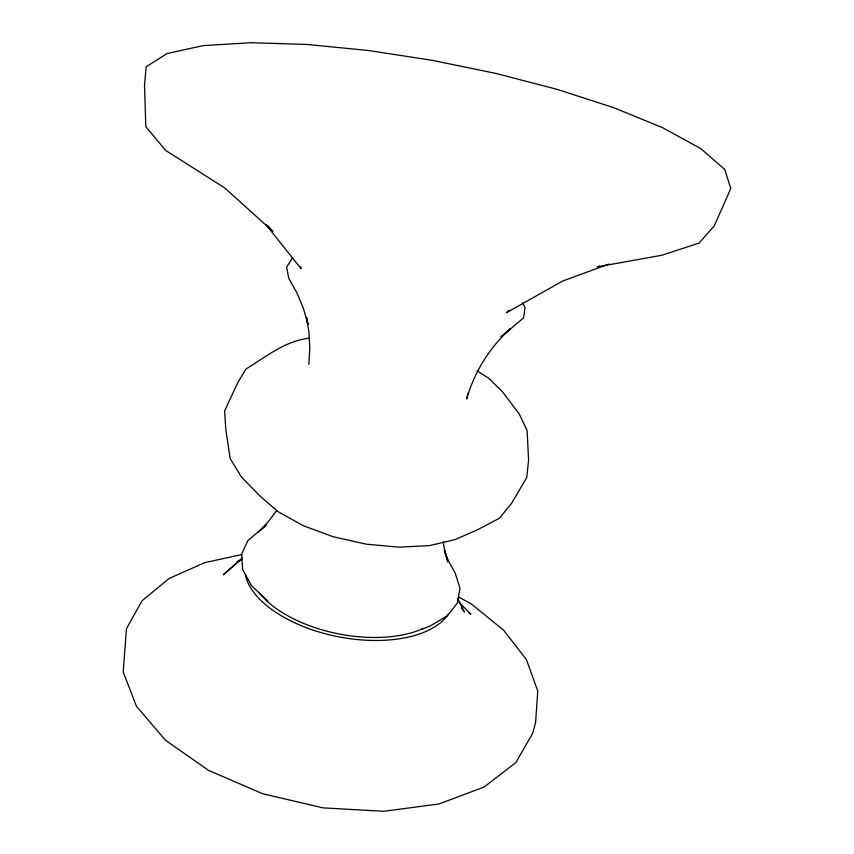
<?xml version="1.0" encoding="UTF-8"?>
<svg xmlns="http://www.w3.org/2000/svg" width="854" height="854" viewBox="0 0 854 854"><rect width="100%" height="100%" fill="white"/><g stroke="black" fill="none" stroke-linecap="round" stroke-linejoin="round"><path stroke-width="1.28" d="M308.838 364.455L309.788 348.133L308.881 331.608L306.522 317.592M468.003 393.096L466.754 398.861C474.29 372.024 489.63 347.706 510.116 328.865L500.999 336.967L523.577 317.912L525.071 307.451L522.488 302.882M292.676 257.695L286.634 267.099L288.737 278.287L296.989 293.029L303.416 308.433L307.995 324.317L306.575 317.368M276.664 510.532L268.273 521.783L258.645 531.828L266.459 525.082M242.173 558.142L223.321 574.785L238.821 561.174M509.294 310.216L506.273 312.799L562.85 280.966L608.795 264.11M265.605 525.562L247.884 540.582L241.565 554.246L242.675 569.586L251.514 585.588L267.804 601.067M241.799 559.487L237.113 561.537L239.622 560.982M420.873 629.515L430.074 626.025L447.347 615.83L457.424 602.892L459.964 588.257L455.171 573.013L448.83 561.676L444.432 550.67M599.743 266.074L597.224 266.864L661.957 255.229L699.127 243.059L714.296 225.84L730.789 188.52L724.683 169.338L700.771 148.596L662.619 127.694L613.706 107.679L557.171 89.371L495.79 73.401L432.06 60.292L368.373 50.493L307.173 44.472L251.129 42.7L203.263 45.604L167.01 53.578L146.173 66.783L144.507 85.09L145.799 126.627L165.729 150.453L224.591 187.848L272.981 231.466L267.889 225.808M241.853 554.545L204.789 562.626L168.932 578.564L141.967 600.874L126.435 628.736L123.211 672.013L136.533 706.407L165.42 740.226L208.557 770.361L262.733 793.75L323.1 807.873L383.809 811.3L439.095 803.945L484.143 787.004L515.816 762.59L532.704 733.266L535.607 722.463L537.764 691.078L526.47 659.683L503.593 630.156L471.355 603.981L458.609 596.946M309.297 338.216C285.129 340.842 266.01 356.812 245.952 369.067L237.508 383.147L224.623 410.945L225.744 428.911L230.132 458.491L241.533 477.172L260.128 496.142L278.041 511.663L303.031 525.605L333.252 536.782L366.291 544.179L399.362 547.168L429.733 545.567L455.001 539.621L477.642 529.726L499.419 518.25L511.439 503.508L526.769 477.493L528.583 460.242L527.089 430.512L519.253 413.955L502.675 392.018L489.075 378.525L477.023 370.817M468.846 612.606L470.906 614.304L459.153 602.39M265.957 224.602L301.11 268.796L300.576 266.288M461.288 607.867L464.459 612.083L457.498 598.312M444.336 550.702L447.838 561.996L444.187 547.969L443.301 541.415M448.286 614.197A105.736 54.635 11 0 1 338.291 636.753A105.736 54.635 11 0 1 245.279 574.432M423.477 628.384A100.804 52.073 11 0 1 259.285 592.889"/></g></svg>
